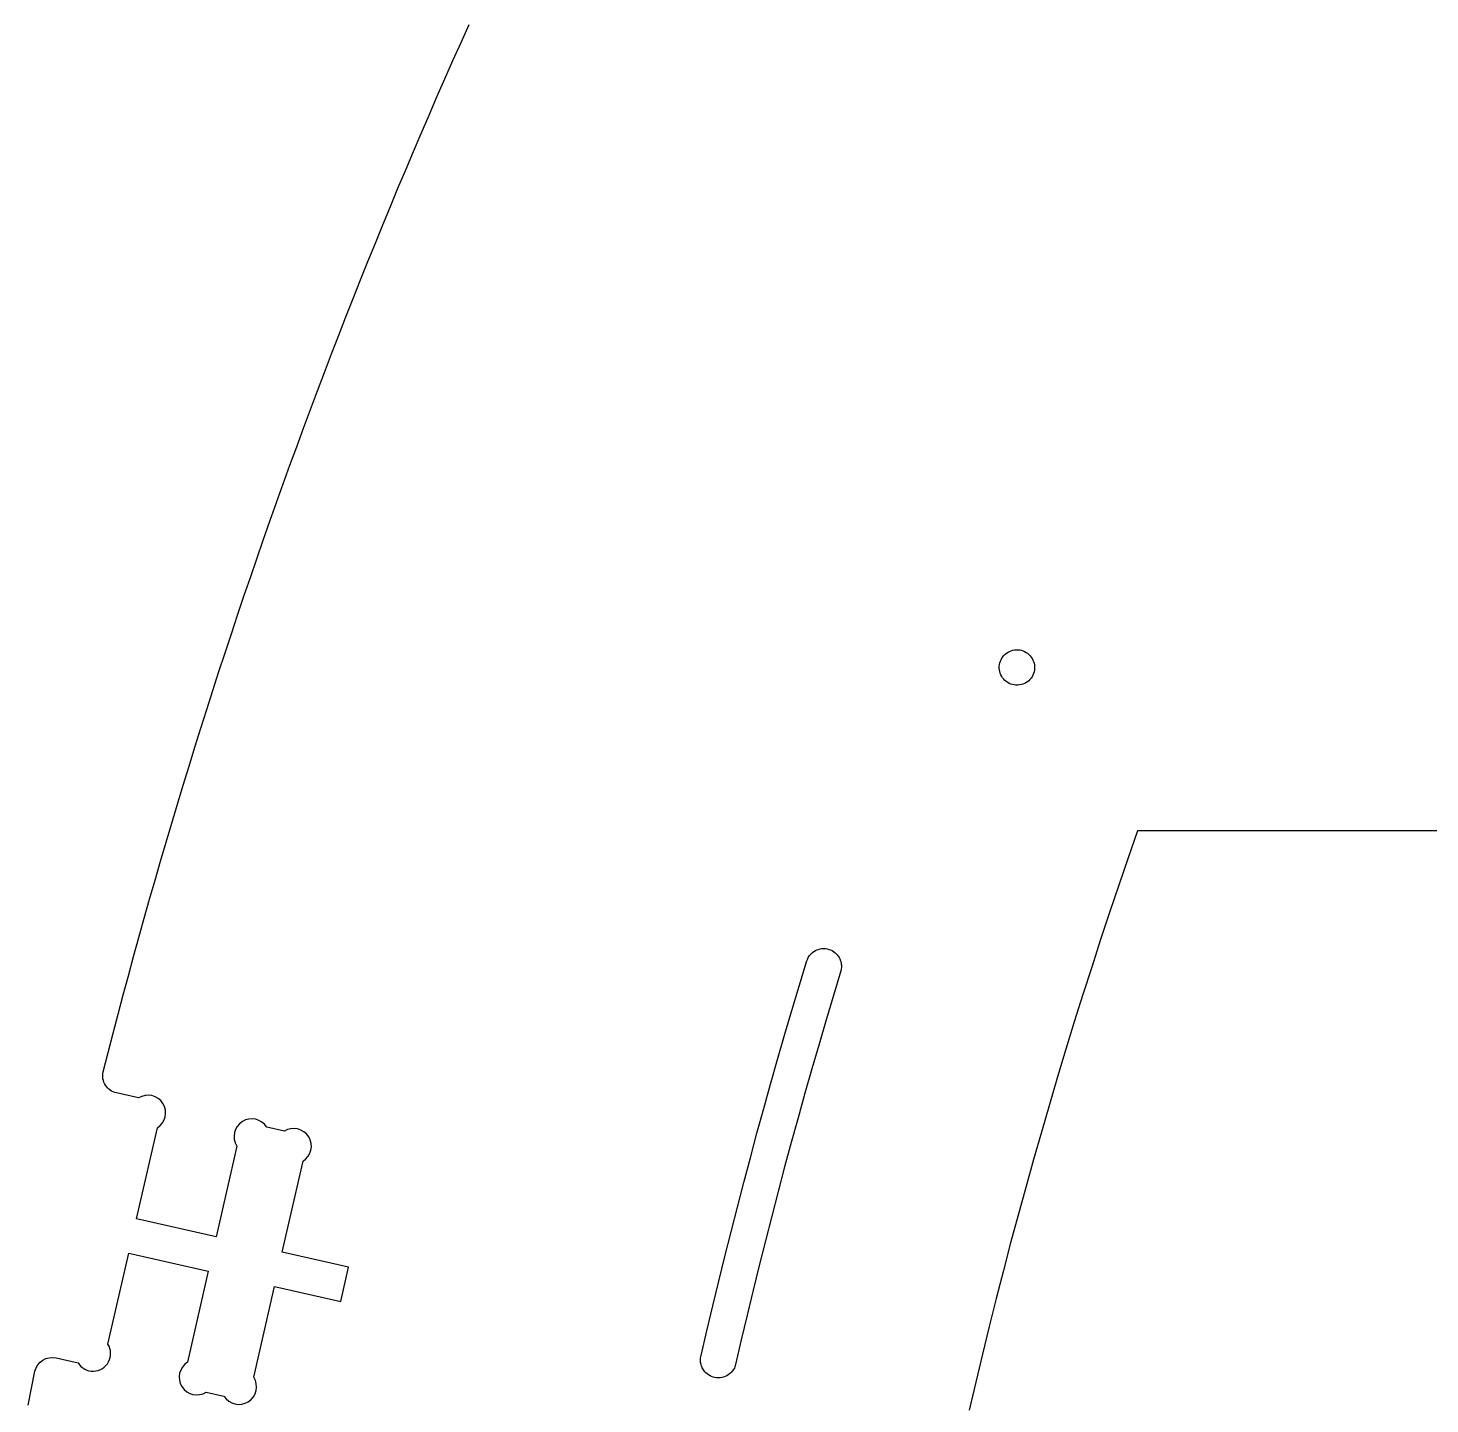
# Model space of a CAD drawing. Extents: x 2 to 157, y -41 to 47.
# Drawn here: x 2.59 to 12.91, y 9.67 to 19.8 of the extents above; entities that cross this region are included whole.
import ezdxf

# ---------------------------------------------------------------- set-up
doc = ezdxf.new("R2010")
doc.units = 0
doc.layers.add('CENTER_DOOR_OPTION', color=30, linetype='CONTINUOUS')
doc.layers.add('SOLID_ENDWALL', color=18, linetype='CONTINUOUS')

msp = doc.modelspace()

# ---------------------------------------------------------------- linework, layer by layer
at = {"layer": 'CENTER_DOOR_OPTION'}
msp.add_lwpolyline([(2.592, 9.665), (2.617, 9.791), (2.643, 9.917, -0.414211), (2.798, 10.014), (2.96, 9.977, 1), (3.18, 10.115), (3.333, 10.784), (3.918, 10.651), (3.765, 9.982, 1), (3.904, 9.762), (4.033, 9.732, 1), (4.253, 9.871), (4.405, 10.539), (4.893, 10.428), (4.951, 10.682), (4.463, 10.793), (4.616, 11.462, 1), (4.478, 11.682), (4.349, 11.712, 1), (4.128, 11.573), (3.976, 10.904), (3.391, 11.038), (3.544, 11.707, 1), (3.405, 11.927), (3.243, 11.964, -0.414214), (3.145, 12.119), (3.182, 12.261), (3.218, 12.403), (3.255, 12.544), (3.293, 12.685), (3.331, 12.826), (3.369, 12.967), (3.408, 13.108), (3.447, 13.249), (3.487, 13.389), (3.527, 13.529), (3.567, 13.67), (3.608, 13.81), (3.65, 13.95), (3.692, 14.09), (3.734, 14.23), (3.777, 14.369), (3.82, 14.509), (3.863, 14.648), (3.907, 14.787), (3.952, 14.926), (3.997, 15.065), (4.042, 15.204), (4.088, 15.342), (4.134, 15.481), (4.181, 15.619), (4.228, 15.757), (4.275, 15.895), (4.323, 16.033), (4.371, 16.171), (4.42, 16.309), (4.469, 16.446), (4.519, 16.583), (4.569, 16.72), (4.619, 16.857), (4.67, 16.994), (4.722, 17.131), (4.773, 17.267), (4.826, 17.403), (4.878, 17.54), (4.931, 17.676), (4.985, 17.811), (5.039, 17.947), (5.093, 18.083), (5.148, 18.218), (5.203, 18.353), (5.258, 18.488), (5.314, 18.623), (5.371, 18.757), (5.428, 18.892), (5.485, 19.026), (5.543, 19.16), (5.601, 19.294), (5.659, 19.428), (5.718, 19.562), (5.778, 19.695), (5.837, 19.828)], format="xyb", dxfattribs=at)
msp.add_lwpolyline([(2.592, 9.665), (2.617, 9.791), (2.643, 9.917, -0.414211), (2.798, 10.014), (2.96, 9.977, 1), (3.18, 10.115), (3.333, 10.784), (3.918, 10.651), (3.765, 9.982, 1), (3.904, 9.762), (4.033, 9.732, 1), (4.253, 9.871), (4.405, 10.539), (4.893, 10.428), (4.951, 10.682), (4.463, 10.793), (4.616, 11.462, 1), (4.478, 11.682), (4.349, 11.712, 1), (4.128, 11.573), (3.976, 10.904), (3.391, 11.038), (3.544, 11.707, 1), (3.405, 11.927), (3.243, 11.964, -0.414214), (3.145, 12.119), (3.182, 12.261), (3.218, 12.403), (3.255, 12.544), (3.293, 12.685), (3.331, 12.826), (3.369, 12.967), (3.408, 13.108), (3.447, 13.249), (3.487, 13.389), (3.527, 13.529), (3.567, 13.67), (3.608, 13.81), (3.65, 13.95), (3.692, 14.09), (3.734, 14.23), (3.777, 14.369), (3.82, 14.509), (3.863, 14.648), (3.907, 14.787), (3.952, 14.926), (3.997, 15.065), (4.042, 15.204), (4.088, 15.342), (4.134, 15.481), (4.181, 15.619), (4.228, 15.757), (4.275, 15.895), (4.323, 16.033), (4.371, 16.171), (4.42, 16.309), (4.469, 16.446), (4.519, 16.583), (4.569, 16.72), (4.619, 16.857), (4.67, 16.994), (4.722, 17.131), (4.773, 17.267), (4.826, 17.403), (4.878, 17.54), (4.931, 17.676), (4.985, 17.811), (5.039, 17.947), (5.093, 18.083), (5.148, 18.218), (5.203, 18.353), (5.258, 18.488), (5.314, 18.623), (5.371, 18.757), (5.428, 18.892), (5.485, 19.026), (5.543, 19.16), (5.601, 19.294), (5.659, 19.428), (5.718, 19.562), (5.778, 19.695), (5.837, 19.828)], format="xyb", dxfattribs=at)
for points in [[(9.782, 15.193, -0.414214), (9.965, 15.182, -0.414214), (9.955, 14.998, -0.414214), (9.771, 15.009, -0.414214)], [(7.797, 9.964), (7.795, 9.955), (7.793, 9.947), (7.789, 9.939), (7.785, 9.932), (7.781, 9.925), (7.776, 9.918), (7.77, 9.912), (7.764, 9.905, -0.414214), (7.579, 9.905), (7.572, 9.911), (7.567, 9.918), (7.562, 9.925), (7.557, 9.933), (7.553, 9.941), (7.55, 9.948), (7.547, 9.956), (7.544, 9.965), (7.543, 9.973), (7.541, 9.981), (7.541, 9.989), (7.54, 9.998), (7.541, 10.006), (7.541, 10.015), (7.543, 10.023), (7.545, 10.031), (7.587, 10.214), (7.63, 10.396), (7.674, 10.578), (7.719, 10.76), (7.765, 10.942), (7.811, 11.124), (7.858, 11.305), (7.907, 11.487), (7.955, 11.668), (8.005, 11.849), (8.056, 12.029), (8.107, 12.21), (8.159, 12.39), (8.212, 12.57), (8.266, 12.75), (8.32, 12.929), (8.323, 12.937), (8.326, 12.945), (8.329, 12.953), (8.333, 12.96), (8.338, 12.968), (8.343, 12.975), (8.348, 12.981), (8.354, 12.988, -0.414214), (8.539, 12.988), (8.545, 12.981), (8.551, 12.974), (8.556, 12.967), (8.561, 12.96), (8.565, 12.952), (8.568, 12.944), (8.571, 12.936), (8.573, 12.928), (8.575, 12.92), (8.576, 12.912), (8.577, 12.903), (8.577, 12.895), (8.577, 12.886), (8.576, 12.878), (8.575, 12.87), (8.573, 12.862), (8.518, 12.682), (8.465, 12.502), (8.412, 12.322), (8.36, 12.142), (8.308, 11.961), (8.258, 11.781), (8.208, 11.6), (8.159, 11.419), (8.111, 11.238), (8.064, 11.056), (8.017, 10.875), (7.972, 10.693), (7.927, 10.511), (7.883, 10.328), (7.84, 10.146)]]:
    msp.add_lwpolyline(points, format="xyb", close=True, dxfattribs=at)
msp.add_lwpolyline([(86.537, 13.894), (10.756, 13.894), (10.687, 13.694), (10.618, 13.493), (10.55, 13.293), (10.484, 13.092), (10.418, 12.89), (10.354, 12.689), (10.29, 12.487), (10.228, 12.285), (10.167, 12.082), (10.107, 11.879), (10.048, 11.676), (9.99, 11.473), (9.933, 11.269), (9.877, 11.065), (9.822, 10.861), (9.769, 10.656), (9.716, 10.451), (9.664, 10.246), (9.614, 10.041), (9.565, 9.836), (9.517, 9.63)], dxfattribs=at)
msp.add_lwpolyline([(86.537, 13.894), (10.756, 13.894), (10.687, 13.694), (10.618, 13.493), (10.55, 13.293), (10.484, 13.092), (10.418, 12.89), (10.354, 12.689), (10.29, 12.487), (10.228, 12.285), (10.167, 12.082), (10.107, 11.879), (10.048, 11.676), (9.99, 11.473), (9.933, 11.269), (9.877, 11.065), (9.822, 10.861), (9.769, 10.656), (9.716, 10.451), (9.664, 10.246), (9.614, 10.041), (9.565, 9.836), (9.517, 9.63)], dxfattribs=at)
at = {"layer": 'SOLID_ENDWALL'}
msp.add_lwpolyline([(2.592, 9.665), (2.617, 9.791), (2.643, 9.917, -0.414211), (2.798, 10.014), (2.96, 9.977, 1), (3.18, 10.115), (3.333, 10.784), (3.918, 10.651), (3.765, 9.982, 1), (3.904, 9.762), (4.033, 9.732, 1), (4.253, 9.871), (4.405, 10.539), (4.893, 10.428), (4.951, 10.682), (4.463, 10.793), (4.616, 11.462, 1), (4.478, 11.682), (4.349, 11.712, 1), (4.128, 11.573), (3.976, 10.904), (3.391, 11.038), (3.544, 11.707, 1), (3.405, 11.927), (3.243, 11.964, -0.414214), (3.145, 12.119), (3.182, 12.261), (3.218, 12.403), (3.255, 12.544), (3.293, 12.685), (3.331, 12.826), (3.369, 12.967), (3.408, 13.108), (3.447, 13.249), (3.487, 13.389), (3.527, 13.529), (3.567, 13.67), (3.608, 13.81), (3.65, 13.95), (3.692, 14.09), (3.734, 14.23), (3.777, 14.369), (3.82, 14.509), (3.863, 14.648), (3.907, 14.787), (3.952, 14.926), (3.997, 15.065), (4.042, 15.204), (4.088, 15.342), (4.134, 15.481), (4.181, 15.619), (4.228, 15.757), (4.275, 15.895), (4.323, 16.033), (4.371, 16.171), (4.42, 16.309), (4.469, 16.446), (4.519, 16.583), (4.569, 16.72), (4.619, 16.857), (4.67, 16.994), (4.722, 17.131), (4.773, 17.267), (4.826, 17.403), (4.878, 17.54), (4.931, 17.676), (4.985, 17.811), (5.039, 17.947), (5.093, 18.083), (5.148, 18.218), (5.203, 18.353), (5.258, 18.488), (5.314, 18.623), (5.371, 18.757), (5.428, 18.892), (5.485, 19.026), (5.543, 19.16), (5.601, 19.294), (5.659, 19.428), (5.718, 19.562), (5.778, 19.695), (5.837, 19.828)], format="xyb", dxfattribs=at)
msp.add_lwpolyline([(7.797, 9.964), (7.795, 9.955), (7.793, 9.947), (7.789, 9.939), (7.785, 9.932), (7.781, 9.925), (7.776, 9.918), (7.77, 9.912), (7.764, 9.905, -0.414214), (7.579, 9.905), (7.572, 9.911), (7.567, 9.918), (7.562, 9.925), (7.557, 9.933), (7.553, 9.941), (7.55, 9.948), (7.547, 9.956), (7.544, 9.965), (7.543, 9.973), (7.541, 9.981), (7.541, 9.989), (7.54, 9.998), (7.541, 10.006), (7.541, 10.015), (7.543, 10.023), (7.545, 10.031), (7.587, 10.214), (7.63, 10.396), (7.674, 10.578), (7.719, 10.76), (7.765, 10.942), (7.811, 11.124), (7.858, 11.305), (7.907, 11.487), (7.955, 11.668), (8.005, 11.849), (8.056, 12.029), (8.107, 12.21), (8.159, 12.39), (8.212, 12.57), (8.266, 12.75), (8.32, 12.929), (8.323, 12.937), (8.326, 12.945), (8.329, 12.953), (8.333, 12.96), (8.338, 12.968), (8.343, 12.975), (8.348, 12.981), (8.354, 12.988, -0.414214), (8.539, 12.988), (8.545, 12.981), (8.551, 12.974), (8.556, 12.967), (8.561, 12.96), (8.565, 12.952), (8.568, 12.944), (8.571, 12.936), (8.573, 12.928), (8.575, 12.92), (8.576, 12.912), (8.577, 12.903), (8.577, 12.895), (8.577, 12.886), (8.576, 12.878), (8.575, 12.87), (8.573, 12.862), (8.518, 12.682), (8.465, 12.502), (8.412, 12.322), (8.36, 12.142), (8.308, 11.961), (8.258, 11.781), (8.208, 11.6), (8.159, 11.419), (8.111, 11.238), (8.064, 11.056), (8.017, 10.875), (7.972, 10.693), (7.927, 10.511), (7.883, 10.328), (7.84, 10.146)], format="xyb", close=True, dxfattribs=at)

doc.saveas('drawing.dxf')
